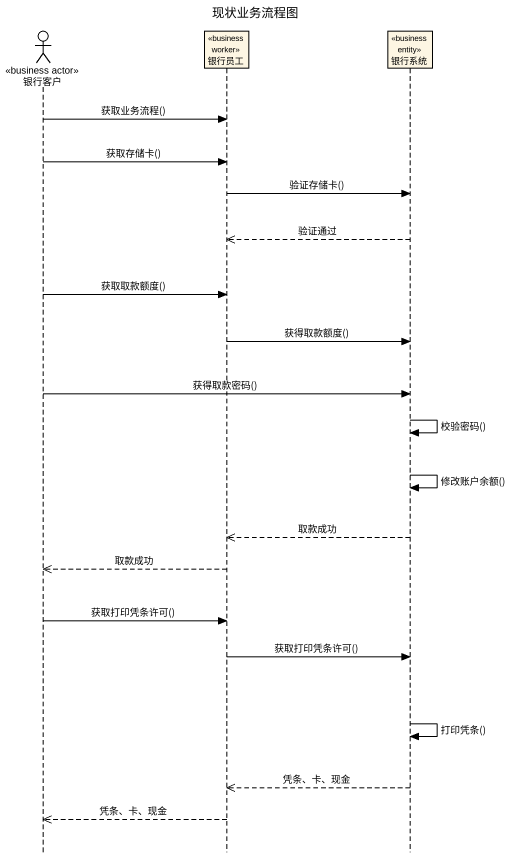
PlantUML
@startuml
title 现状业务流程图
hide footbox
actor 银行客户 <<business actor>>
participant 银行员工 <<business worker>>
participant 银行系统 <<business entity>>

银行客户 -> 银行员工 : 获取业务流程()
银行客户 -> 银行员工 : 获取存储卡()
银行员工 -> 银行系统 : 验证存储卡()
银行系统 -->> 银行员工 : 验证通过
银行客户 -> 银行员工 : 获取取款额度()
银行员工 -> 银行系统 : 获得取款额度()
银行客户 -> 银行系统 : 获得取款密码()
银行系统 -> 银行系统 : 校验密码()
银行系统 -> 银行系统 : 修改账户余额()
银行系统 -->> 银行员工 : 取款成功
银行员工 -->> 银行客户 : 取款成功
银行客户 -> 银行员工 : 获取打印凭条许可()
银行员工 -> 银行系统 : 获取打印凭条许可()
银行系统 -> 银行系统 : 打印凭条()
银行系统 -->> 银行员工 : 凭条、卡、现金
银行员工 -->> 银行客户 : 凭条、卡、现金
@enduml
